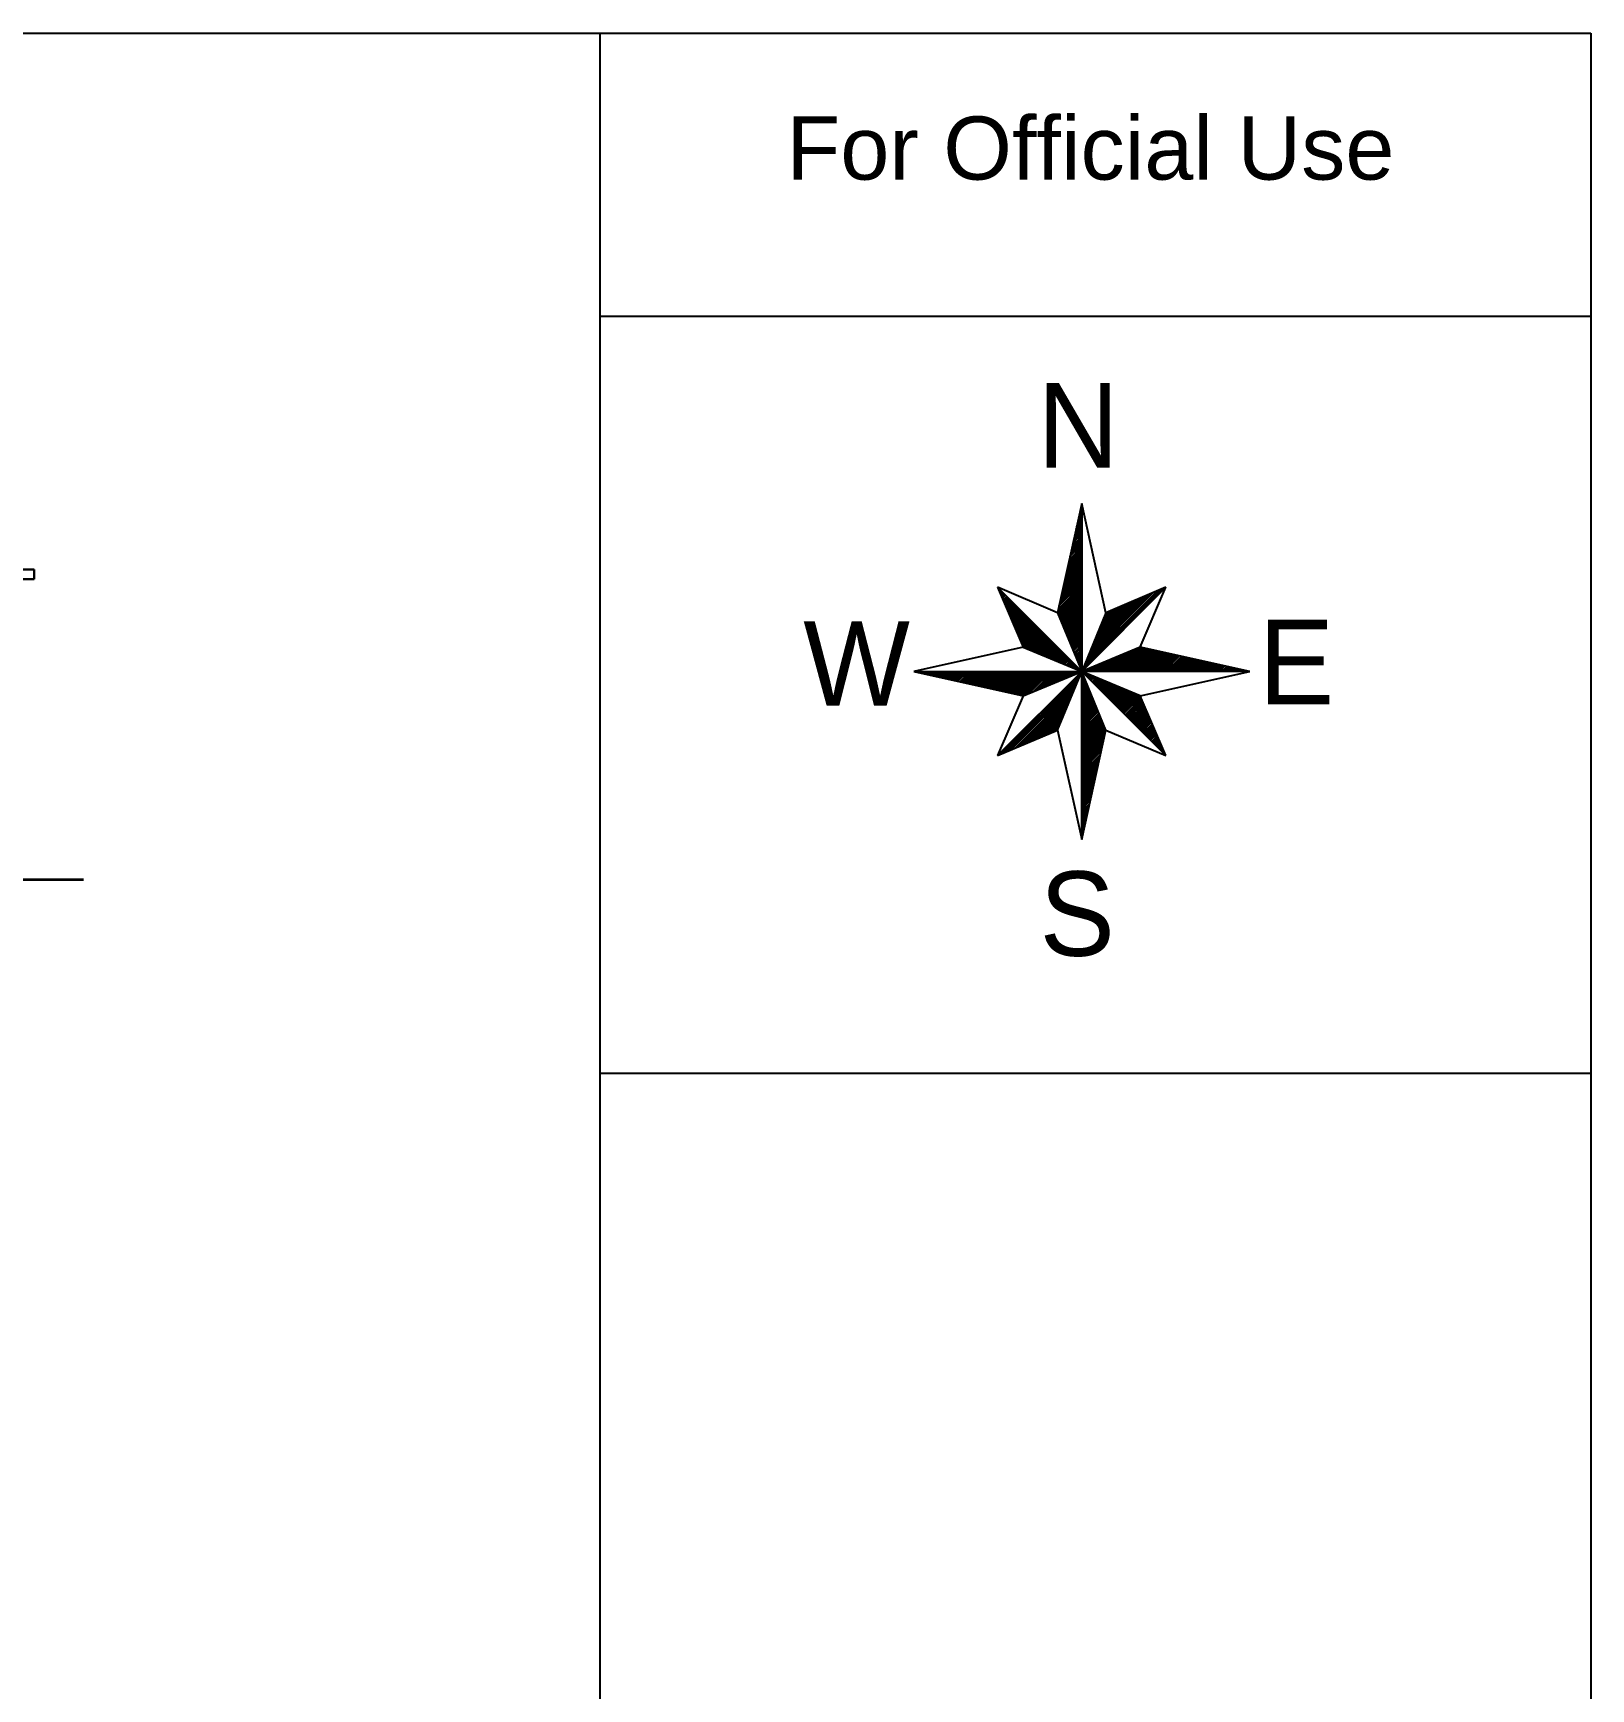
# Model space of a CAD drawing. Header units: inches. Extents: x -6800 to 96653, y -25814 to 17379.
# Drawn here: x 11406 to 12198, y -12083 to -11241 of the extents above; entities that cross this region are included whole.
import ezdxf

# ---------------------------------------------------------------- set-up
doc = ezdxf.new("R2010")
doc.units = ezdxf.units.IN
doc.header["$MEASUREMENT"] = 0
for name, color, linetype, lineweight in [('ele front', 30, 'Continuous', 30), ('Ground level', 210, 'Continuous', 35), ('Page Format', 7, 'Continuous', 25)]:
    doc.layers.add(name, color=color, linetype=linetype, lineweight=lineweight)
doc.styles.add('GOTHICE', font='gothice')
doc.styles.get("Standard").update_dxf_attribs({"font": 'arial.ttf'})

# ---------------------------------------------------------------- blocks, each defined once
blk = doc.blocks.new('*X360')
at = {"color": 0}
for p, q in [((15.32, 10.228), (16.001, 10.909)), ((15.332, 10.259), (15.97, 10.896)), ((15.345, 10.289), (15.939, 10.883)), ((15.357, 10.319), (15.908, 10.87)), ((15.37, 10.349), (15.877, 10.857)), ((15.382, 10.379), (15.846, 10.843)), ((15.395, 10.409), (15.815, 10.83)), ((15.407, 10.44), (15.784, 10.817)), ((15.42, 10.47), (15.754, 10.804)), ((15.432, 10.5), (15.723, 10.791)), ((15.445, 10.53), (15.692, 10.777)), ((15.457, 10.56), (15.661, 10.764)), ((15.47, 10.591), (15.63, 10.751)), ((15.482, 10.621), (15.599, 10.738)), ((15.495, 10.651), (15.568, 10.725)), ((15.507, 10.681), (15.537, 10.711))]:
    blk.add_line(p, q, dxfattribs=at)
blk = doc.blocks.new('*X359')
at = {"color": 0}
for p, q in [((15.432, 10.217), (15.514, 10.299)), ((15.449, 10.217), (15.544, 10.312)), ((15.467, 10.217), (15.574, 10.324)), ((15.485, 10.217), (15.605, 10.337)), ((15.502, 10.217), (15.635, 10.349)), ((15.52, 10.217), (15.665, 10.362)), ((15.538, 10.217), (15.695, 10.374)), ((15.555, 10.217), (15.725, 10.387)), ((15.573, 10.217), (15.756, 10.399)), ((15.591, 10.217), (15.786, 10.412)), ((15.608, 10.217), (15.808, 10.416)), ((15.626, 10.217), (15.822, 10.413)), ((15.644, 10.217), (15.837, 10.41)), ((15.661, 10.217), (15.851, 10.406)), ((15.679, 10.217), (15.866, 10.403)), ((15.697, 10.217), (15.88, 10.4)), ((15.714, 10.217), (15.895, 10.397)), ((15.732, 10.217), (15.909, 10.394)), ((15.75, 10.217), (15.924, 10.39)), ((15.767, 10.217), (15.938, 10.387)), ((15.785, 10.217), (15.952, 10.384)), ((15.803, 10.217), (15.967, 10.381)), ((15.82, 10.217), (15.981, 10.378)), ((15.838, 10.217), (15.996, 10.374)), ((15.856, 10.217), (16.01, 10.371)), ((15.873, 10.217), (16.025, 10.368)), ((15.891, 10.217), (16.039, 10.365)), ((15.909, 10.217), (16.054, 10.362)), ((15.926, 10.217), (16.068, 10.358)), ((15.944, 10.217), (16.083, 10.355)), ((15.962, 10.217), (16.097, 10.352)), ((15.98, 10.217), (16.112, 10.349)), ((15.997, 10.217), (16.126, 10.346)), ((16.015, 10.217), (16.141, 10.342)), ((16.033, 10.217), (16.155, 10.339)), ((16.05, 10.217), (16.17, 10.336)), ((16.068, 10.217), (16.184, 10.333)), ((16.086, 10.217), (16.198, 10.329)), ((16.103, 10.217), (16.213, 10.326)), ((16.121, 10.217), (16.227, 10.323)), ((16.139, 10.217), (16.242, 10.32)), ((16.156, 10.217), (16.256, 10.317)), ((16.174, 10.217), (16.271, 10.313)), ((16.192, 10.217), (16.285, 10.31)), ((16.209, 10.217), (16.3, 10.307)), ((16.227, 10.217), (16.314, 10.304)), ((16.245, 10.217), (16.329, 10.301)), ((16.262, 10.217), (16.343, 10.297)), ((15.325, 10.217), (15.333, 10.224)), ((15.343, 10.217), (15.363, 10.237)), ((15.361, 10.217), (15.393, 10.249)), ((15.378, 10.217), (15.424, 10.262)), ((15.396, 10.217), (15.454, 10.274)), ((15.414, 10.217), (15.484, 10.287)), ((16.28, 10.217), (16.358, 10.294)), ((16.298, 10.217), (16.372, 10.291)), ((16.315, 10.217), (16.387, 10.288)), ((16.333, 10.217), (16.401, 10.285)), ((16.351, 10.217), (16.415, 10.281)), ((16.368, 10.217), (16.43, 10.278)), ((16.386, 10.217), (16.444, 10.275)), ((16.404, 10.217), (16.459, 10.272)), ((16.421, 10.217), (16.473, 10.269)), ((16.439, 10.217), (16.488, 10.265)), ((16.457, 10.217), (16.502, 10.262)), ((16.474, 10.217), (16.517, 10.259)), ((16.492, 10.217), (16.531, 10.256)), ((16.51, 10.217), (16.546, 10.252)), ((16.528, 10.217), (16.56, 10.249)), ((16.545, 10.217), (16.575, 10.246)), ((16.563, 10.217), (16.589, 10.243)), ((16.581, 10.217), (16.604, 10.24)), ((16.598, 10.217), (16.618, 10.236)), ((16.616, 10.217), (16.633, 10.233)), ((16.634, 10.217), (16.647, 10.23)), ((16.651, 10.217), (16.661, 10.227)), ((16.669, 10.217), (16.676, 10.224)), ((16.687, 10.217), (16.69, 10.22)), ((16.704, 10.217), (16.705, 10.217))]:
    blk.add_line(p, q, dxfattribs=at)
blk = doc.blocks.new('*X358')
at = {"color": 0}
for p, q in [((15.32, 10.211), (15.322, 10.213)), ((15.329, 10.202), (15.335, 10.208)), ((15.338, 10.194), (15.347, 10.203)), ((15.347, 10.185), (15.36, 10.198)), ((15.355, 10.176), (15.372, 10.193)), ((15.364, 10.167), (15.385, 10.188)), ((15.373, 10.158), (15.397, 10.182)), ((15.382, 10.149), (15.41, 10.177)), ((15.391, 10.141), (15.422, 10.172)), ((15.4, 10.132), (15.435, 10.167)), ((15.408, 10.123), (15.447, 10.162)), ((15.417, 10.114), (15.46, 10.156)), ((15.426, 10.105), (15.472, 10.151)), ((15.435, 10.096), (15.485, 10.146)), ((15.444, 10.087), (15.497, 10.141)), ((15.453, 10.079), (15.51, 10.136)), ((15.461, 10.07), (15.522, 10.131)), ((15.47, 10.061), (15.535, 10.125)), ((15.479, 10.052), (15.547, 10.12)), ((15.488, 10.043), (15.56, 10.115)), ((15.497, 10.034), (15.572, 10.11)), ((15.506, 10.026), (15.585, 10.105)), ((15.515, 10.017), (15.597, 10.1)), ((15.523, 10.008), (15.61, 10.094)), ((15.532, 9.999), (15.622, 10.089)), ((15.541, 9.99), (15.635, 10.084)), ((15.55, 9.981), (15.647, 10.079)), ((15.559, 9.973), (15.66, 10.074)), ((15.568, 9.964), (15.672, 10.068)), ((15.576, 9.955), (15.685, 10.063)), ((15.585, 9.946), (15.697, 10.058)), ((15.594, 9.937), (15.71, 10.053)), ((15.603, 9.928), (15.722, 10.048)), ((15.612, 9.92), (15.735, 10.043)), ((15.621, 9.911), (15.747, 10.037)), ((15.629, 9.902), (15.76, 10.032)), ((15.638, 9.893), (15.772, 10.027)), ((15.647, 9.884), (15.785, 10.022)), ((15.656, 9.875), (15.797, 10.017)), ((15.665, 9.867), (15.804, 10.006)), ((15.674, 9.858), (15.81, 9.994)), ((15.682, 9.849), (15.815, 9.981)), ((15.691, 9.84), (15.82, 9.969)), ((15.7, 9.831), (15.826, 9.957)), ((15.709, 9.822), (15.831, 9.944)), ((15.718, 9.813), (15.836, 9.932)), ((15.727, 9.805), (15.841, 9.919)), ((15.735, 9.796), (15.847, 9.907)), ((15.744, 9.787), (15.852, 9.895)), ((15.753, 9.778), (15.857, 9.882)), ((15.762, 9.769), (15.863, 9.87)), ((15.771, 9.76), (15.868, 9.857)), ((15.78, 9.752), (15.873, 9.845)), ((15.789, 9.743), (15.878, 9.833)), ((15.797, 9.734), (15.884, 9.82)), ((15.806, 9.725), (15.889, 9.808)), ((15.815, 9.716), (15.894, 9.796)), ((15.824, 9.707), (15.9, 9.783)), ((15.833, 9.699), (15.905, 9.771)), ((15.842, 9.69), (15.91, 9.758)), ((15.85, 9.681), (15.916, 9.746)), ((15.859, 9.672), (15.921, 9.734)), ((15.868, 9.663), (15.926, 9.721)), ((15.877, 9.654), (15.931, 9.709)), ((15.886, 9.646), (15.937, 9.696)), ((15.895, 9.637), (15.942, 9.684)), ((15.903, 9.628), (15.947, 9.672)), ((15.912, 9.619), (15.953, 9.659)), ((15.921, 9.61), (15.958, 9.647)), ((15.93, 9.601), (15.963, 9.635)), ((15.939, 9.592), (15.968, 9.622)), ((15.948, 9.584), (15.974, 9.61)), ((15.956, 9.575), (15.979, 9.597)), ((15.965, 9.566), (15.984, 9.585)), ((15.974, 9.557), (15.99, 9.573)), ((15.983, 9.548), (15.995, 9.56)), ((15.992, 9.539), (16, 9.548)), ((16.001, 9.531), (16.006, 9.535)), ((16.009, 9.522), (16.011, 9.523))]:
    blk.add_line(p, q, dxfattribs=at)
blk = doc.blocks.new('*X357')
at = {"color": 0}
for p, q in [((15.315, 10.206), (15.318, 10.209)), ((15.315, 10.188), (15.323, 10.196)), ((15.315, 10.17), (15.328, 10.184)), ((15.315, 10.153), (15.333, 10.171)), ((15.315, 10.135), (15.339, 10.159)), ((15.315, 10.117), (15.344, 10.146)), ((15.315, 10.1), (15.349, 10.134)), ((15.315, 10.082), (15.354, 10.121)), ((15.315, 10.064), (15.359, 10.109)), ((15.315, 10.047), (15.364, 10.096)), ((15.315, 10.029), (15.37, 10.084)), ((15.315, 10.011), (15.375, 10.071)), ((15.315, 9.994), (15.38, 10.059)), ((15.315, 9.976), (15.385, 10.046)), ((15.315, 9.958), (15.39, 10.034)), ((15.315, 9.941), (15.395, 10.021)), ((15.315, 9.923), (15.401, 10.009)), ((15.315, 9.905), (15.406, 9.996)), ((15.315, 9.888), (15.411, 9.984)), ((15.315, 9.87), (15.416, 9.971)), ((15.315, 9.852), (15.421, 9.959)), ((15.315, 9.835), (15.427, 9.946)), ((15.315, 9.817), (15.432, 9.934)), ((15.315, 9.799), (15.437, 9.921)), ((15.315, 9.782), (15.442, 9.909)), ((15.315, 9.764), (15.447, 9.896)), ((15.315, 9.746), (15.452, 9.884)), ((15.315, 9.729), (15.458, 9.871)), ((15.315, 9.711), (15.463, 9.859)), ((15.315, 9.693), (15.468, 9.846)), ((15.315, 9.676), (15.473, 9.834)), ((15.315, 9.658), (15.478, 9.821)), ((15.315, 9.64), (15.484, 9.809)), ((15.315, 9.622), (15.489, 9.796)), ((15.315, 9.605), (15.494, 9.784)), ((15.315, 9.587), (15.499, 9.771)), ((15.315, 9.569), (15.504, 9.759)), ((15.315, 9.552), (15.509, 9.746)), ((15.315, 9.534), (15.515, 9.734)), ((15.315, 9.516), (15.512, 9.714)), ((15.315, 9.499), (15.507, 9.691)), ((15.315, 9.481), (15.502, 9.668)), ((15.315, 9.463), (15.497, 9.646)), ((15.315, 9.446), (15.492, 9.623)), ((15.315, 9.428), (15.487, 9.6)), ((15.315, 9.41), (15.482, 9.577)), ((15.315, 9.393), (15.477, 9.555)), ((15.315, 9.375), (15.472, 9.532)), ((15.315, 9.357), (15.467, 9.509)), ((15.315, 9.34), (15.462, 9.487)), ((15.315, 9.322), (15.457, 9.464)), ((15.315, 9.304), (15.452, 9.441)), ((15.315, 9.287), (15.447, 9.418)), ((15.315, 9.269), (15.442, 9.396)), ((15.315, 9.251), (15.436, 9.373)), ((15.315, 9.234), (15.431, 9.35)), ((15.315, 9.216), (15.426, 9.328)), ((15.315, 9.198), (15.421, 9.305)), ((15.315, 9.181), (15.416, 9.282)), ((15.315, 9.163), (15.411, 9.259)), ((15.315, 9.145), (15.406, 9.237)), ((15.315, 9.128), (15.401, 9.214)), ((15.315, 9.11), (15.396, 9.191)), ((15.315, 9.092), (15.391, 9.169)), ((15.315, 9.074), (15.386, 9.146)), ((15.315, 9.057), (15.381, 9.123)), ((15.315, 9.039), (15.376, 9.1)), ((15.315, 9.021), (15.371, 9.078)), ((15.315, 9.004), (15.366, 9.055)), ((15.315, 8.986), (15.361, 9.032)), ((15.315, 8.968), (15.356, 9.01)), ((15.315, 8.951), (15.351, 8.987)), ((15.315, 8.933), (15.346, 8.964)), ((15.315, 8.915), (15.341, 8.941)), ((15.315, 8.898), (15.336, 8.919)), ((15.315, 8.88), (15.331, 8.896)), ((15.315, 8.862), (15.326, 8.873)), ((15.315, 8.845), (15.321, 8.851)), ((15.315, 8.827), (15.316, 8.828))]:
    blk.add_line(p, q, dxfattribs=at)
blk = doc.blocks.new('*X356')
at = {"color": 0}
for p, q in [((14.635, 9.527), (15.307, 10.198)), ((14.666, 9.54), (15.295, 10.168)), ((14.697, 9.553), (15.282, 10.138)), ((14.728, 9.566), (15.27, 10.108)), ((14.759, 9.579), (15.257, 10.078)), ((14.79, 9.593), (15.245, 10.047)), ((14.821, 9.606), (15.232, 10.017)), ((14.852, 9.619), (15.22, 9.987)), ((14.882, 9.632), (15.207, 9.957)), ((14.913, 9.645), (15.195, 9.927)), ((14.944, 9.659), (15.182, 9.896)), ((14.975, 9.672), (15.17, 9.866)), ((15.006, 9.685), (15.157, 9.836)), ((15.037, 9.698), (15.145, 9.806)), ((15.068, 9.711), (15.132, 9.776)), ((15.099, 9.725), (15.12, 9.746))]:
    blk.add_line(p, q, dxfattribs=at)
blk = doc.blocks.new('*X355')
at = {"color": 0}
for p, q in [((13.928, 10.215), (13.929, 10.217)), ((13.942, 10.212), (13.947, 10.217)), ((13.957, 10.209), (13.964, 10.217)), ((13.971, 10.206), (13.982, 10.217)), ((13.985, 10.202), (14, 10.217)), ((14, 10.199), (14.017, 10.217)), ((14.014, 10.196), (14.035, 10.217)), ((14.029, 10.193), (14.053, 10.217)), ((14.043, 10.19), (14.07, 10.217)), ((14.058, 10.186), (14.088, 10.217)), ((14.072, 10.183), (14.106, 10.217)), ((14.087, 10.18), (14.123, 10.217)), ((14.101, 10.177), (14.141, 10.217)), ((14.116, 10.174), (14.159, 10.217)), ((14.13, 10.17), (14.176, 10.217)), ((14.145, 10.167), (14.194, 10.217)), ((14.159, 10.164), (14.212, 10.217)), ((14.174, 10.161), (14.229, 10.217)), ((14.188, 10.158), (14.247, 10.217)), ((14.203, 10.154), (14.265, 10.217)), ((14.217, 10.151), (14.282, 10.217)), ((14.231, 10.148), (14.3, 10.217)), ((14.246, 10.145), (14.318, 10.217)), ((14.26, 10.142), (14.335, 10.217)), ((14.275, 10.138), (14.353, 10.217)), ((14.289, 10.135), (14.371, 10.217)), ((14.304, 10.132), (14.389, 10.217)), ((14.318, 10.129), (14.406, 10.217)), ((14.333, 10.125), (14.424, 10.217)), ((14.347, 10.122), (14.442, 10.217)), ((14.362, 10.119), (14.459, 10.217)), ((14.376, 10.116), (14.477, 10.217)), ((14.391, 10.113), (14.495, 10.217)), ((14.405, 10.109), (14.512, 10.217)), ((14.42, 10.106), (14.53, 10.217)), ((14.434, 10.103), (14.548, 10.217)), ((14.449, 10.1), (14.565, 10.217)), ((14.463, 10.097), (14.583, 10.217)), ((14.477, 10.093), (14.601, 10.217)), ((14.492, 10.09), (14.618, 10.217)), ((14.506, 10.087), (14.636, 10.217)), ((14.521, 10.084), (14.654, 10.217)), ((14.535, 10.081), (14.671, 10.217)), ((14.55, 10.077), (14.689, 10.217)), ((14.564, 10.074), (14.707, 10.217)), ((14.579, 10.071), (14.724, 10.217)), ((14.593, 10.068), (14.742, 10.217)), ((14.608, 10.065), (14.76, 10.217)), ((14.622, 10.061), (14.777, 10.217)), ((14.637, 10.058), (14.795, 10.217)), ((14.651, 10.055), (14.813, 10.217)), ((14.666, 10.052), (14.83, 10.217)), ((14.68, 10.048), (14.848, 10.217)), ((14.694, 10.045), (14.866, 10.217)), ((14.709, 10.042), (14.883, 10.217)), ((14.723, 10.039), (14.901, 10.217)), ((14.738, 10.036), (14.919, 10.217)), ((14.752, 10.032), (14.937, 10.217)), ((14.767, 10.029), (14.954, 10.217)), ((14.781, 10.026), (14.972, 10.217)), ((14.796, 10.023), (14.99, 10.217)), ((14.81, 10.02), (15.007, 10.217)), ((14.825, 10.016), (15.025, 10.217)), ((14.85, 10.024), (15.043, 10.217)), ((14.88, 10.037), (15.06, 10.217)), ((14.911, 10.049), (15.078, 10.217)), ((14.941, 10.062), (15.096, 10.217)), ((14.971, 10.074), (15.113, 10.217)), ((15.001, 10.087), (15.131, 10.217)), ((15.031, 10.099), (15.149, 10.217)), ((15.061, 10.112), (15.166, 10.217)), ((15.092, 10.124), (15.184, 10.217)), ((15.122, 10.137), (15.202, 10.217)), ((15.152, 10.149), (15.219, 10.217)), ((15.182, 10.162), (15.237, 10.217)), ((15.212, 10.174), (15.255, 10.217)), ((15.243, 10.187), (15.272, 10.217)), ((15.273, 10.199), (15.29, 10.217)), ((15.303, 10.212), (15.308, 10.217))]:
    blk.add_line(p, q, dxfattribs=at)
blk = doc.blocks.new('*X354')
at = {"color": 0}
for p, q in [((14.62, 10.907), (14.622, 10.909)), ((14.625, 10.895), (14.631, 10.901)), ((14.63, 10.883), (14.639, 10.892)), ((14.636, 10.87), (14.648, 10.883)), ((14.641, 10.858), (14.657, 10.874)), ((14.646, 10.845), (14.666, 10.865)), ((14.651, 10.833), (14.675, 10.856)), ((14.657, 10.821), (14.684, 10.848)), ((14.662, 10.808), (14.693, 10.839)), ((14.667, 10.796), (14.701, 10.83)), ((14.673, 10.784), (14.71, 10.821)), ((14.678, 10.771), (14.719, 10.812)), ((14.683, 10.759), (14.728, 10.803)), ((14.689, 10.746), (14.737, 10.795)), ((14.694, 10.734), (14.746, 10.786)), ((14.699, 10.722), (14.754, 10.777)), ((14.704, 10.709), (14.763, 10.768)), ((14.71, 10.697), (14.772, 10.759)), ((14.715, 10.685), (14.781, 10.75)), ((14.72, 10.672), (14.79, 10.742)), ((14.726, 10.66), (14.799, 10.733)), ((14.731, 10.647), (14.807, 10.724)), ((14.736, 10.635), (14.816, 10.715)), ((14.741, 10.623), (14.825, 10.706)), ((14.747, 10.61), (14.834, 10.697)), ((14.752, 10.598), (14.843, 10.689)), ((14.757, 10.585), (14.852, 10.68)), ((14.763, 10.573), (14.86, 10.671)), ((14.768, 10.561), (14.869, 10.662)), ((14.773, 10.548), (14.878, 10.653)), ((14.779, 10.536), (14.887, 10.644)), ((14.784, 10.524), (14.896, 10.635)), ((14.789, 10.511), (14.905, 10.627)), ((14.794, 10.499), (14.913, 10.618)), ((14.8, 10.486), (14.922, 10.609)), ((14.805, 10.474), (14.931, 10.6)), ((14.81, 10.462), (14.94, 10.591)), ((14.816, 10.449), (14.949, 10.582)), ((14.821, 10.437), (14.958, 10.574)), ((14.826, 10.424), (14.967, 10.565)), ((14.835, 10.415), (14.975, 10.556)), ((14.847, 10.41), (14.984, 10.547)), ((14.86, 10.405), (14.993, 10.538)), ((14.872, 10.4), (15.002, 10.529)), ((14.885, 10.395), (15.011, 10.521)), ((14.897, 10.389), (15.02, 10.512)), ((14.91, 10.384), (15.028, 10.503)), ((14.922, 10.379), (15.037, 10.494)), ((14.935, 10.374), (15.046, 10.485)), ((14.947, 10.369), (15.055, 10.476)), ((14.96, 10.364), (15.064, 10.468)), ((14.972, 10.358), (15.073, 10.459)), ((14.985, 10.353), (15.081, 10.45)), ((14.997, 10.348), (15.09, 10.441)), ((15.01, 10.343), (15.099, 10.432)), ((15.022, 10.338), (15.108, 10.423)), ((15.035, 10.333), (15.117, 10.415)), ((15.047, 10.327), (15.126, 10.406)), ((15.06, 10.322), (15.134, 10.397)), ((15.072, 10.317), (15.143, 10.388)), ((15.085, 10.312), (15.152, 10.379)), ((15.097, 10.307), (15.161, 10.37)), ((15.11, 10.301), (15.17, 10.361)), ((15.122, 10.296), (15.179, 10.353)), ((15.135, 10.291), (15.187, 10.344)), ((15.147, 10.286), (15.196, 10.335)), ((15.16, 10.281), (15.205, 10.326)), ((15.172, 10.276), (15.214, 10.317)), ((15.185, 10.27), (15.223, 10.308)), ((15.197, 10.265), (15.232, 10.3)), ((15.21, 10.26), (15.241, 10.291)), ((15.222, 10.255), (15.249, 10.282)), ((15.235, 10.25), (15.258, 10.273)), ((15.247, 10.245), (15.267, 10.264)), ((15.26, 10.239), (15.276, 10.255)), ((15.272, 10.234), (15.285, 10.247)), ((15.285, 10.229), (15.294, 10.238)), ((15.297, 10.224), (15.302, 10.229)), ((15.31, 10.219), (15.311, 10.22))]:
    blk.add_line(p, q, dxfattribs=at)
blk = doc.blocks.new('*X353')
at = {"color": 0}
for p, q in [((15.298, 11.532), (15.315, 11.549)), ((15.303, 11.555), (15.315, 11.567)), ((15.308, 11.578), (15.315, 11.585)), ((15.313, 11.6), (15.315, 11.602)), ((15.257, 11.351), (15.315, 11.408)), ((15.262, 11.373), (15.315, 11.426)), ((15.267, 11.396), (15.315, 11.443)), ((15.272, 11.419), (15.315, 11.461)), ((15.277, 11.441), (15.315, 11.479)), ((15.282, 11.464), (15.315, 11.496)), ((15.287, 11.487), (15.315, 11.514)), ((15.293, 11.51), (15.315, 11.532)), ((15.217, 11.169), (15.315, 11.266)), ((15.222, 11.192), (15.315, 11.284)), ((15.227, 11.214), (15.315, 11.302)), ((15.232, 11.237), (15.315, 11.32)), ((15.237, 11.26), (15.315, 11.337)), ((15.242, 11.282), (15.315, 11.355)), ((15.247, 11.305), (15.315, 11.373)), ((15.252, 11.328), (15.315, 11.39)), ((15.177, 10.987), (15.315, 11.125)), ((15.182, 11.01), (15.315, 11.143)), ((15.187, 11.033), (15.315, 11.16)), ((15.192, 11.055), (15.315, 11.178)), ((15.197, 11.078), (15.315, 11.196)), ((15.202, 11.101), (15.315, 11.213)), ((15.207, 11.123), (15.315, 11.231)), ((15.212, 11.146), (15.315, 11.249)), ((15.136, 10.805), (15.315, 10.984)), ((15.141, 10.828), (15.315, 11.001)), ((15.146, 10.851), (15.315, 11.019)), ((15.152, 10.874), (15.315, 11.037)), ((15.157, 10.896), (15.315, 11.054)), ((15.162, 10.919), (15.315, 11.072)), ((15.167, 10.942), (15.315, 11.09)), ((15.172, 10.964), (15.315, 11.107)), ((15.116, 10.715), (15.315, 10.913)), ((15.116, 10.696), (15.315, 10.895)), ((15.121, 10.737), (15.315, 10.931)), ((15.121, 10.684), (15.315, 10.878)), ((15.126, 10.76), (15.315, 10.948)), ((15.126, 10.671), (15.315, 10.86)), ((15.131, 10.783), (15.315, 10.966)), ((15.131, 10.659), (15.315, 10.842)), ((15.137, 10.646), (15.315, 10.825)), ((15.142, 10.634), (15.315, 10.807)), ((15.147, 10.621), (15.315, 10.789)), ((15.152, 10.609), (15.315, 10.772)), ((15.157, 10.596), (15.315, 10.754)), ((15.163, 10.584), (15.315, 10.736)), ((15.168, 10.571), (15.315, 10.718)), ((15.173, 10.559), (15.315, 10.701)), ((15.178, 10.546), (15.315, 10.683)), ((15.183, 10.534), (15.315, 10.665)), ((15.188, 10.521), (15.315, 10.648)), ((15.194, 10.509), (15.315, 10.63)), ((15.199, 10.496), (15.315, 10.612)), ((15.204, 10.484), (15.315, 10.595)), ((15.209, 10.471), (15.315, 10.577)), ((15.214, 10.459), (15.315, 10.559)), ((15.219, 10.446), (15.315, 10.542)), ((15.225, 10.434), (15.315, 10.524)), ((15.23, 10.421), (15.315, 10.506)), ((15.235, 10.409), (15.315, 10.489)), ((15.24, 10.396), (15.315, 10.471)), ((15.245, 10.384), (15.315, 10.453)), ((15.251, 10.371), (15.315, 10.436)), ((15.256, 10.359), (15.315, 10.418)), ((15.261, 10.346), (15.315, 10.4)), ((15.266, 10.334), (15.315, 10.383)), ((15.271, 10.321), (15.315, 10.365)), ((15.276, 10.309), (15.315, 10.347)), ((15.282, 10.296), (15.315, 10.33)), ((15.287, 10.284), (15.315, 10.312)), ((15.292, 10.271), (15.315, 10.294)), ((15.297, 10.259), (15.315, 10.277)), ((15.302, 10.246), (15.315, 10.259)), ((15.307, 10.234), (15.315, 10.241)), ((15.313, 10.221), (15.315, 10.224))]:
    blk.add_line(p, q, dxfattribs=at)

msp = doc.modelspace()

# ---------------------------------------------------------------- linework, layer by layer
for p, q in [((9822.28, -11240.78), (12198.28, -11240.78)), ((11694.28, -11240.78), (11694.28, -11384.78)), ((12198.28, -11240.78), (12198.28, -12925.58)), ((11694.28, -11384.78), (12198.28, -11384.78)), ((11694.28, -11384.78), (11694.28, -12925.58)), ((11694.28, -11769.98), (12198.28, -11769.98))]:
    msp.add_line(p, q)
at = {"transparency": 33554687}
for p, q in [((11939.31, -11480.08), (11926.97, -11535.75)), ((11951.66, -11535.75), (11939.31, -11480.08)), ((11939.31, -11480.08), (11939.31, -11565.55)), ((11896.48, -11522.72), (11909.51, -11553.21)), ((11926.97, -11535.75), (11896.48, -11522.72)), ((11896.48, -11522.72), (11939.31, -11565.55)), ((11982.15, -11522.72), (11939.31, -11565.55)), ((11982.15, -11522.72), (11951.66, -11535.75)), ((11969.11, -11553.21), (11982.15, -11522.72)), ((11926.97, -11535.75), (11939.31, -11565.55)), ((11951.66, -11535.75), (11939.31, -11565.55)), ((11909.51, -11553.21), (11853.84, -11565.55)), ((11909.51, -11553.21), (11939.31, -11565.55)), ((11969.11, -11553.21), (11939.31, -11565.55)), ((12024.78, -11565.55), (11969.11, -11553.21)), ((11853.84, -11565.55), (11909.51, -11577.89)), ((11853.84, -11565.55), (11939.31, -11565.55)), ((11896.48, -11608.39), (11939.31, -11565.55)), ((11909.51, -11577.89), (11939.31, -11565.55)), ((11926.97, -11595.35), (11939.31, -11565.55)), ((12024.78, -11565.55), (11939.31, -11565.55)), ((11969.11, -11577.89), (11939.31, -11565.55)), ((11982.15, -11608.39), (11939.31, -11565.55)), ((11951.66, -11595.35), (11939.31, -11565.55)), ((11939.31, -11651.02), (11939.31, -11565.55)), ((11969.11, -11577.89), (12024.78, -11565.55)), ((11909.51, -11577.89), (11896.48, -11608.39)), ((11982.15, -11608.39), (11969.11, -11577.89)), ((11896.48, -11608.39), (11926.97, -11595.35)), ((11926.97, -11595.35), (11939.31, -11651.02)), ((11939.31, -11651.02), (11951.66, -11595.35)), ((11951.66, -11595.35), (11982.15, -11608.39))]:
    msp.add_line(p, q, dxfattribs=at)
at = {"layer": 'ele front', "transparency": 33554687}
for p, q in [((10079.59, -11513.6), (11406.59, -11513.6)), ((11406.59, -11513.6), (11406.59, -11518.6)), ((10079.59, -11518.6), (11406.59, -11518.6))]:
    msp.add_line(p, q, dxfattribs=at)
at = {"layer": 'Ground level', "transparency": 33554687}
msp.add_line((11431.59, -11671.6), (10054.59, -11671.6), dxfattribs=at)

# ---------------------------------------------------------------- block references
at = {"transparency": 33554687, "xscale": 61.36234400379558, "yscale": 61.36234400379558, "zscale": 61.36234400379558}
for name in ['*X353', '*X354', '*X360', '*X359', '*X355', '*X357', '*X358', '*X356']:
    msp.add_blockref(name, (10999.57, -12192.47), dxfattribs=at)

# ---------------------------------------------------------------- texts
at = {"transparency": 33554687, "style": 'GOTHICE'}
for s, p in [('N', (11916.8, -11461.8)), ('W', (11797.71, -11583.03)), ('E', (12029.42, -11582.22)), ('S', (11917.86, -11710.22))]:
    msp.add_text(s, height=42.94, dxfattribs=at).set_placement(p)
at = {"layer": 'Page Format', "insert": (11789.1, -11283.19), "char_height": 32.1336, "attachment_point": 1}
msp.add_mtext_dynamic_manual_height_columns('For Official Use', width=475.2235, gutter_width=160.67, heights=[0], dxfattribs=at)

doc.saveas('drawing.dxf')
